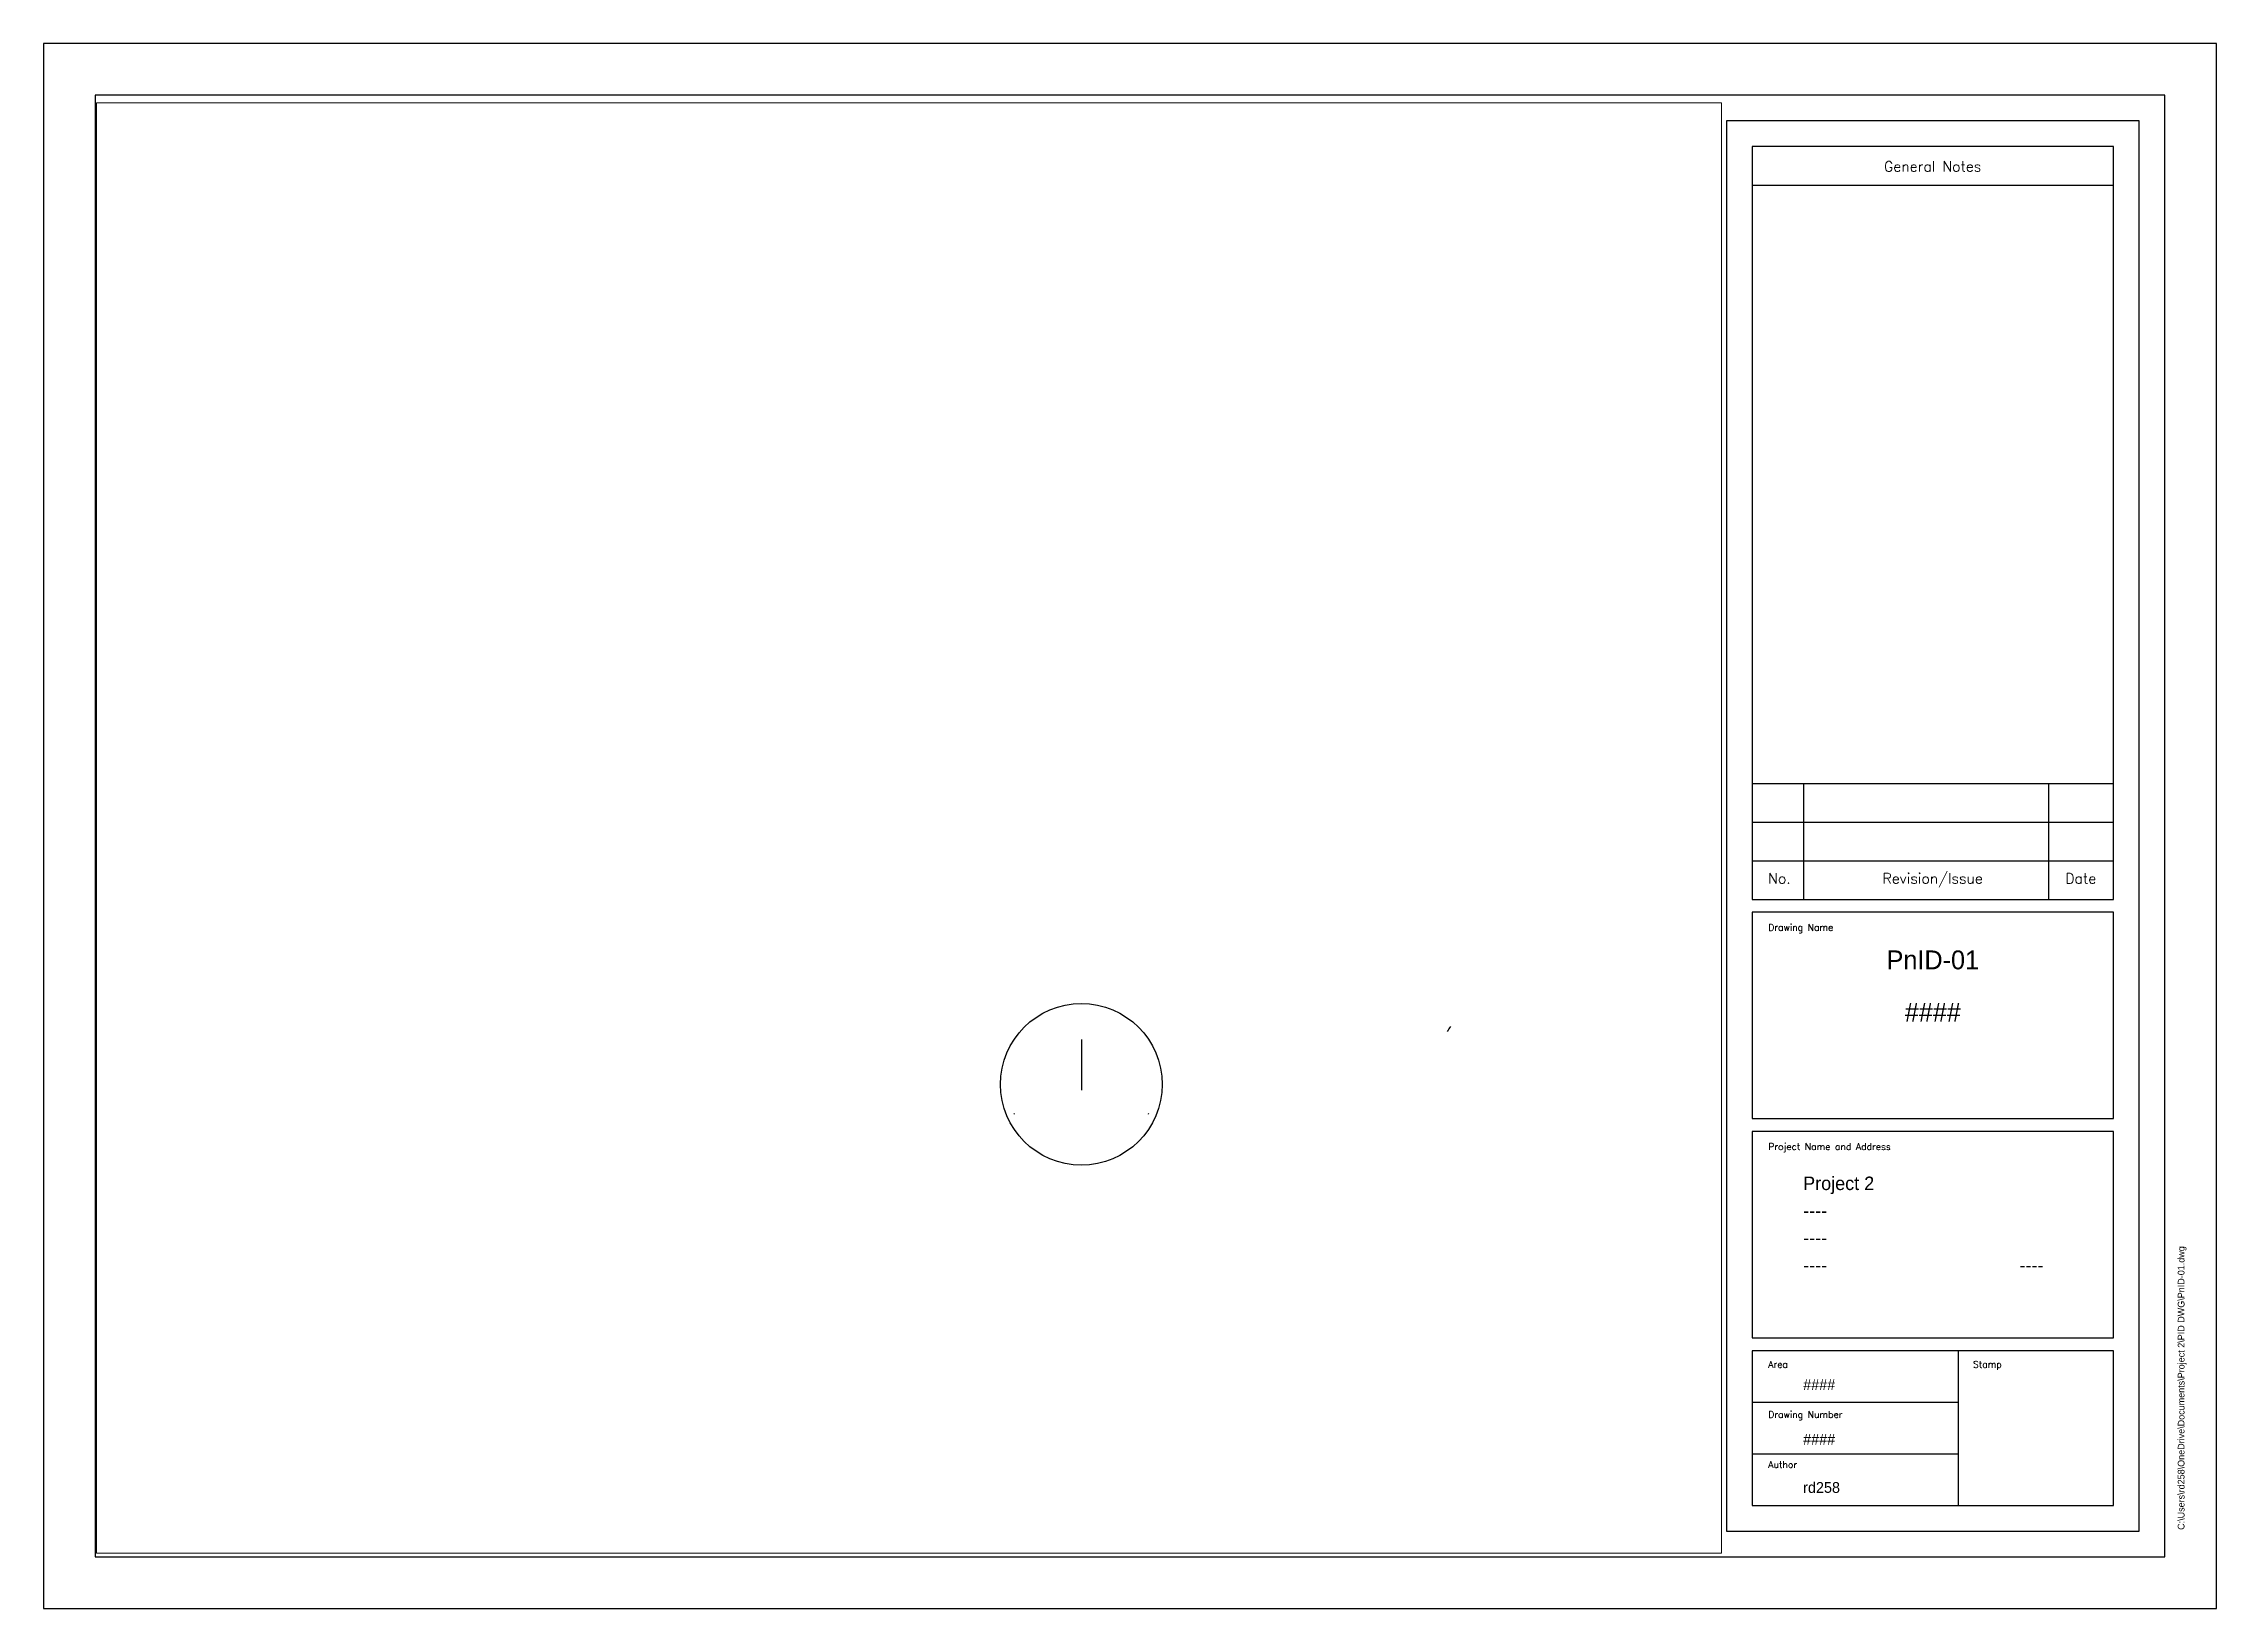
# Paper-space layout 'PID ISO A1 Title Block' of a CAD drawing. Header units: millimetres. Extents: x 0 to 807, y 0 to 581.
# The model-space entities are those that its viewports show. They can reach past a viewport. Long polylines and large blocks are cut down to what shows.
import ezdxf
from ezdxf.enums import TextEntityAlignment as Align

# ---------------------------------------------------------------- set-up
doc = ezdxf.new("R2010")
doc.units = ezdxf.units.MM
doc.layers.add('Title Block', color=7, linetype='Continuous')
doc.styles.add('Roman', font='romans')

# ---------------------------------------------------------------- blocks, each defined once
blk = doc.blocks.new('PID ISO A1 titleblock')
for p, q in [((806.83, 581.21), (0, 581.21)), ((0, 581.21), (0, 0)), ((806.83, 0), (806.83, 581.21)), ((787.68, 562.06), (19.15, 562.06)), ((19.15, 562.06), (19.15, 19.15)), ((787.68, 19.15), (787.68, 562.06)), ((778.1, 552.48), (624.89, 552.48)), ((624.89, 552.48), (624.89, 28.73)), ((778.1, 28.73), (778.1, 552.48)), ((768.52, 542.91), (634.46, 542.91)), ((634.46, 542.91), (634.46, 263.33)), ((768.52, 263.33), (768.52, 542.91)), ((634.46, 528.54), (768.52, 528.54)), ((634.46, 306.43), (768.52, 306.43)), ((653.61, 263.33), (653.61, 306.43)), ((744.58, 263.33), (744.58, 306.43)), ((634.46, 292.06), (768.52, 292.06)), ((634.46, 277.7), (768.52, 277.7)), ((634.46, 263.33), (768.52, 263.33)), ((768.52, 258.55), (634.46, 258.55)), ((634.46, 258.55), (634.46, 181.94)), ((768.52, 181.94), (768.52, 258.55)), ((634.46, 181.94), (768.52, 181.94)), ((768.52, 177.15), (634.46, 177.15)), ((634.46, 177.15), (634.46, 100.55)), ((768.52, 100.55), (768.52, 177.15)), ((634.46, 100.55), (768.52, 100.55)), ((768.52, 95.76), (634.46, 95.76)), ((634.46, 95.76), (634.46, 38.3)), ((711.07, 38.3), (711.07, 95.76)), ((768.52, 38.3), (768.52, 95.76)), ((634.46, 76.61), (711.07, 76.61)), ((634.46, 57.45), (711.07, 57.45)), ((634.46, 38.3), (768.52, 38.3)), ((624.89, 28.73), (778.1, 28.73)), ((19.15, 19.15), (787.68, 19.15)), ((0, 0), (806.83, 0))]:
    blk.add_line(p, q)
at = {"style": 'Roman'}
for s, height, p in [('General Notes', 3.8303, (701.43, 535.55)), ('No.', 3.83, (644.56, 271.13)), ('Revision/Issue', 3.8303, (701.43, 271.13)), ('Date', 3.83, (756.41, 271.13))]:
    blk.add_text(s, height=height, dxfattribs=at).set_placement(p, align=Align.MIDDLE_CENTER)
for s, height, p in [('Drawing Name', 2.4897, (640.42, 251.69)), ('Project Name and Address', 2.4897, (640.42, 170.3)), ('Area', 2.49, (640.42, 89.42)), ('Stamp', 2.49, (716.43, 89.42)), ('Drawing Number', 2.4897, (640.42, 70.82)), ('Author', 2.49, (640.42, 52.21))]:
    blk.add_text(s, height=height, dxfattribs=at).set_placement(p)

msp = doc.modelspace()

# ---------------------------------------------------------------- linework, layer by layer
for centre, radius, start, end in [((389.52, 161.81), 43.04, 145.63478, 148.45105), ((217.14, 167.51), 28.63, 208.33086, 209.01885), ((216.81, 167.51), 28.63, 330.98115, 331.63968)]:
    msp.add_arc(centre, radius, start, end)

psp = doc.layouts.new('PID ISO A1 Title Block')

# ---------------------------------------------------------------- linework, layer by layer
psp.add_line((385.36, 211.3), (385.36, 192.5))
psp.add_circle((385.36, 194.67), 30)

# ---------------------------------------------------------------- block references
psp.add_blockref('PID ISO A1 titleblock', (0, 0))

# ---------------------------------------------------------------- texts
at = {"insert": (792.43, 29.21), "char_height": 2.5, "attachment_point": 1, "rotation": 90}
psp.add_mtext('C:\\\\Users\\\\rd258\\\\OneDrive\\\\Documents\\\\Project 2\\\\PID DWG\\\\PnID-01.dwg', dxfattribs=at)
at = {"layer": 'Title Block'}
for s, insert, char_height, attachment_point in [('PnID-01', (701.49, 244.39), 7, 2), ('Project 2', (653.34, 160.41), 5, 1), ('----', (653.34, 150.28), 5, 1), ('----', (653.34, 140.16), 5, 1), ('----', (653.34, 130.03), 5, 1), ('----', (733.69, 130.03), 5, 1), ('####', (653.34, 85.11), 4, 1), ('####', (653.34, 64.85), 4, 1), ('rd258', (653.34, 46.96), 4, 1)]:
    psp.add_mtext(s, dxfattribs=dict(at, insert=insert, char_height=char_height, attachment_point=attachment_point))
at = {"layer": 'Title Block', "insert": (701.49, 224.96), "char_height": 7, "width": 88.204, "attachment_point": 2}
psp.add_mtext('####', dxfattribs=at)

# ---------------------------------------------------------------- viewports
at = {"layer": '0', "color": 5, "view_target_point": (152.99, 259.84)}
psp.add_viewport(center=(321.37, 289.84), size=(603.25, 538.6526), view_center_point=(0, 0), view_height=538.6526, dxfattribs=at)

doc.saveas('drawing.dxf')
